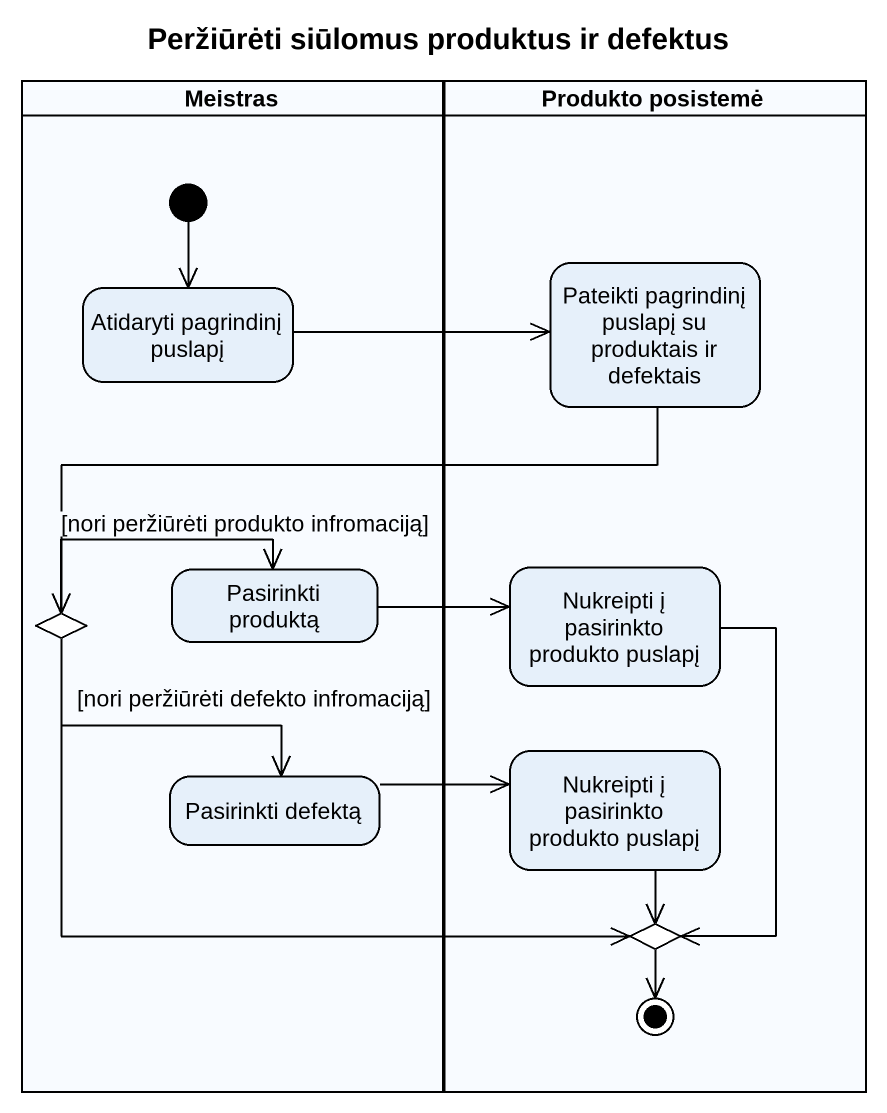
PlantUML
@startuml
title Peržiūrėti siūlomus produktus ir defektus
hide empty description
state Meistras <<partition>> {
  state "Atidaryti pagrindinį puslapį" as Atidaryti_pagrindinį_puslapį
  state choice1 <<choice>>
  state "Pasirinkti produktą" as Pasirinkti_produktą
  state "Pasirinkti defektą" as Pasirinkti_defektą
  [*] --> Atidaryti_pagrindinį_puslapį
}
state "Produkto posistemė" as Produkto_posistemė <<partition>> {
  state "Pateikti pagrindinį puslapį su produktais ir defektais" as Pateikti_pagrindinį_puslapį
  state "Nukreipti į pasirinkto produkto puslapį" as Nukreipti_į_pasirinkto
  state "Nukreipti į pasirinkto produkto puslapį" as Nukreipti_į_pasirinkto_2
  state choice2 <<choice>>
  choice2 --> [*]
}
Atidaryti_pagrindinį_puslapį -right-> Pateikti_pagrindinį_puslapį
Pateikti_pagrindinį_puslapį -left-> choice1
choice1 -right-> Pasirinkti_produktą : [nori peržiūrėti produkto infromaciją]
choice1 --> Pasirinkti_defektą : [nori peržiūrėti defekto infromaciją]
choice1 -right-> choice2
Pasirinkti_produktą -right-> Nukreipti_į_pasirinkto
Nukreipti_į_pasirinkto --> choice2
Pasirinkti_defektą -right-> Nukreipti_į_pasirinkto_2
Nukreipti_į_pasirinkto_2 --> choice2
@enduml
